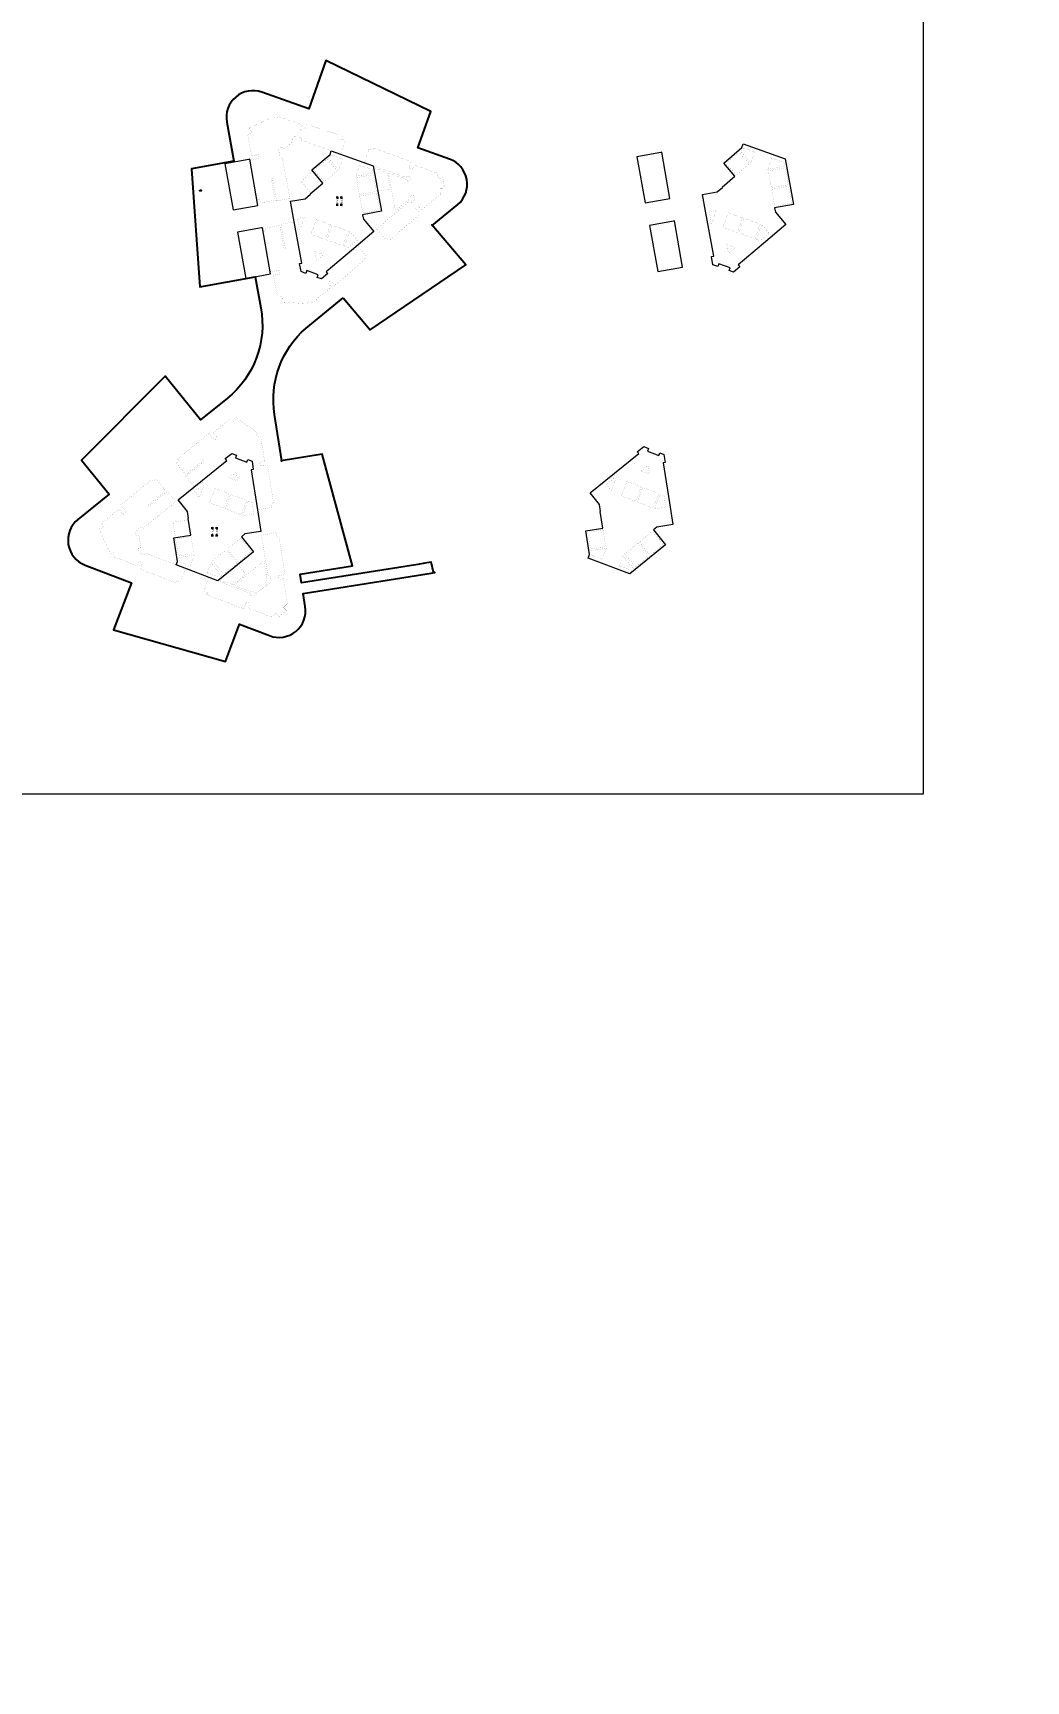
# Model space of a CAD drawing. Header units: metres. Extents: x 256329 to 886268, y -249371 to 355.
# Drawn here: x 286203.7 to 286360.1, y -1434.2 to -1174.6 of the extents above; entities that cross this region are included whole.
import ezdxf

# ---------------------------------------------------------------- set-up
doc = ezdxf.new("R2010")
doc.units = ezdxf.units.M
doc.header["$MEASUREMENT"] = 0
doc.header["$PDMODE"] = 35
doc.linetypes.add('DASHED', pattern=[0.75, 0.5, -0.25])
doc.layers.get('0').update_dxf_attribs({"lineweight": 18})
doc.layers.get('Defpoints').update_dxf_attribs({"lineweight": 20})
doc.layers.add('A-AREA-BUILT UP', color=30, linetype='Continuous', lineweight=0, plot=False)
doc.layers.add('A-AREA-BUP DUCTS', color=114, linetype='Continuous', lineweight=0, plot=False)
doc.layers.add('BLK_2_FLR_4_BLT_UP_AREA', color=7, linetype='Continuous', true_color=0x995f4c)
doc.layers.add('BLK_2_FLR_4_BLT_UP_AREA_DEDUCT', color=14, linetype='DASHED', lineweight=9)
doc.layers.add('BLK_2_FLR_4_EXIT_WIDTH_STAIR', color=7, linetype='Continuous', lineweight=0)
doc.layers.add('BLK_2_FLR_4_CARPET_AREA', color=34, linetype='Continuous')
doc.styles.get("Standard").update_dxf_attribs({"font": 'arial.ttf'})
doc.dimstyles.new('METRIC DIM', dxfattribs={"dimtxt": 0.23, "dimasz": 0.18, "dimexe": 0.1, "dimexo": 0.1, "dimgap": 0.09, "dimtad": 0, "dimzin": 0, "dimdsep": 46, "dimtxsty": 'Standard', "dimblk": 'OBLIQUE', "dimcen": 0, "dimdle": 0.1, "dimclrd": 147, "dimclre": 147, "dimclrt": 7, "dimadec": 0, "dimazin": 0, "dimtfac": 1, "dimtofl": 0, "dimtmove": 0, "dimatfit": 2, "dimfxl": 0.125, "dimtolj": 1, "dimtzin": 0, "dimarcsym": 0})

# ---------------------------------------------------------------- blocks, each defined once
blk = doc.blocks.new('_Oblique')
at = {"color": 0, "linetype": 'ByBlock', "lineweight": -2}
blk.add_line((-0.5, -0.5), (0.5, 0.5), dxfattribs=at)
blk = doc.blocks.new('*D1429')
at = {"layer": 'BLK_2_FLR_4_EXIT_WIDTH_STAIR', "color": 147, "lineweight": -2, "transparency": 16777216}
for p, q in [((286232.414045, -1252.582674), (286232.721108, -1252.582674)), ((286232.621108, -1252.482674), (286232.621108, -1252.805974)), ((286232.621108, -1253.884274), (286232.621108, -1253.560974)), ((286232.414045, -1253.784274), (286232.721108, -1253.784274))]:
    blk.add_line(p, q, dxfattribs=at)
at = {"layer": 'Defpoints', "color": 0, "transparency": 16777216}
for p in [(286232.314045, -1252.582674), (286232.314045, -1253.784274), (286232.621108, -1253.784274)]:
    blk.add_point(p, dxfattribs=at)
at = {"layer": 'BLK_2_FLR_4_EXIT_WIDTH_STAIR', "color": 147, "lineweight": -2, "transparency": 16777216, "xscale": 0.18, "yscale": 0.18, "zscale": 0.18}
for p, rotation in [((286232.621108, -1252.582674), 90), ((286232.621108, -1253.784274), 270)]:
    blk.add_blockref('_Oblique', p, dxfattribs=dict(at, rotation=rotation))
at = {"layer": 'BLK_2_FLR_4_EXIT_WIDTH_STAIR', "color": 7, "transparency": 16777216, "insert": (286232.621108, -1253.183474), "char_height": 0.23, "attachment_point": 5, "rotation": 90}
blk.add_mtext('\\A1;1.20', dxfattribs=at)
blk = doc.blocks.new('*D1430')
at = {"layer": 'BLK_2_FLR_4_EXIT_WIDTH_STAIR', "color": 147, "lineweight": -2, "transparency": 16777216}
for p, q in [((286231.753099, -1252.582674), (286232.060163, -1252.582674)), ((286231.960163, -1252.482674), (286231.960163, -1252.805974)), ((286231.960163, -1253.884274), (286231.960163, -1253.560974)), ((286231.753099, -1253.784274), (286232.060163, -1253.784274))]:
    blk.add_line(p, q, dxfattribs=at)
at = {"layer": 'Defpoints', "color": 0, "transparency": 16777216}
for p in [(286231.653099, -1252.582674), (286231.653099, -1253.784274), (286231.960163, -1253.784274)]:
    blk.add_point(p, dxfattribs=at)
at = {"layer": 'BLK_2_FLR_4_EXIT_WIDTH_STAIR', "color": 147, "lineweight": -2, "transparency": 16777216, "xscale": 0.18, "yscale": 0.18, "zscale": 0.18}
for p, rotation in [((286231.960163, -1252.582674), 90), ((286231.960163, -1253.784274), 270)]:
    blk.add_blockref('_Oblique', p, dxfattribs=dict(at, rotation=rotation))
at = {"layer": 'BLK_2_FLR_4_EXIT_WIDTH_STAIR', "color": 7, "transparency": 16777216, "insert": (286231.960163, -1253.183474), "char_height": 0.23, "attachment_point": 5, "rotation": 90}
blk.add_mtext('\\A1;1.20', dxfattribs=at)
blk = doc.blocks.new('*D1431')
at = {"layer": 'BLK_2_FLR_4_EXIT_WIDTH_STAIR', "color": 147, "lineweight": -2, "transparency": 16777216}
for p, q in [((286252.063679, -1200.506812), (286252.370742, -1200.506812)), ((286252.063679, -1201.708412), (286252.370742, -1201.708412)), ((286252.270742, -1200.406812), (286252.270742, -1200.730112)), ((286252.270742, -1201.808412), (286252.270742, -1201.485112))]:
    blk.add_line(p, q, dxfattribs=at)
at = {"layer": 'Defpoints', "color": 0, "transparency": 16777216}
for p in [(286251.963679, -1200.506812), (286251.963679, -1201.708412), (286252.270742, -1201.708412)]:
    blk.add_point(p, dxfattribs=at)
at = {"layer": 'BLK_2_FLR_4_EXIT_WIDTH_STAIR', "color": 147, "lineweight": -2, "transparency": 16777216, "xscale": 0.18, "yscale": 0.18, "zscale": 0.18}
for p, rotation in [((286252.270742, -1200.506812), 90), ((286252.270742, -1201.708412), 270)]:
    blk.add_blockref('_Oblique', p, dxfattribs=dict(at, rotation=rotation))
at = {"layer": 'BLK_2_FLR_4_EXIT_WIDTH_STAIR', "color": 7, "transparency": 16777216, "insert": (286252.270742, -1201.107612), "char_height": 0.23, "attachment_point": 5, "rotation": 90}
blk.add_mtext('\\A1;1.20', dxfattribs=at)
blk = doc.blocks.new('*D1432')
at = {"layer": 'BLK_2_FLR_4_EXIT_WIDTH_STAIR', "color": 147, "lineweight": -2, "transparency": 16777216}
for p, q in [((286251.402733, -1200.506812), (286251.709796, -1200.506812)), ((286251.402733, -1201.708412), (286251.709796, -1201.708412)), ((286251.609796, -1200.406812), (286251.609796, -1200.730112)), ((286251.609796, -1201.808412), (286251.609796, -1201.485112))]:
    blk.add_line(p, q, dxfattribs=at)
at = {"layer": 'Defpoints', "color": 0, "transparency": 16777216}
for p in [(286251.302733, -1200.506812), (286251.302733, -1201.708412), (286251.609796, -1201.708412)]:
    blk.add_point(p, dxfattribs=at)
at = {"layer": 'BLK_2_FLR_4_EXIT_WIDTH_STAIR', "color": 147, "lineweight": -2, "transparency": 16777216, "xscale": 0.18, "yscale": 0.18, "zscale": 0.18}
for p, rotation in [((286251.609796, -1200.506812), 90), ((286251.609796, -1201.708412), 270)]:
    blk.add_blockref('_Oblique', p, dxfattribs=dict(at, rotation=rotation))
at = {"layer": 'BLK_2_FLR_4_EXIT_WIDTH_STAIR', "color": 7, "transparency": 16777216, "insert": (286251.609796, -1201.107612), "char_height": 0.23, "attachment_point": 5, "rotation": 90}
blk.add_mtext('\\A1;1.20', dxfattribs=at)

msp = doc.modelspace()

# ---------------------------------------------------------------- linework, layer by layer
at = {"color": 6, "ltscale": 0.05, "elevation": -101.239328}
msp.add_lwpolyline([(286033.439834, -1045.515408), (286343.860975, -1045.515408), (286343.860975, -1294.520849), (286033.439834, -1294.520849)], close=True, dxfattribs=at)
at = {"layer": 'A-AREA-BUILT UP'}
for points, elevation in [([(286249.342933, -1198.259989), (286247.594369, -1196.202679), (286250.454438, -1193.754285), (286250.656981, -1193.18659), (286257.264228, -1195.546815), (286258.571799, -1202.698277), (286255.593356, -1203.245176), (286255.708143, -1203.932972), (286257.359501, -1205.875621), (286253.838793, -1208.870057), (286249.867101, -1212.243832), (286250.10288, -1212.521423), (286249.112193, -1213.36289), (286248.453095, -1213.128427), (286248.604501, -1212.704662), (286246.790954, -1212.055683), (286246.638774, -1212.480943), (286245.886053, -1212.211582), (286245.651335, -1210.933006), (286245.998956, -1210.875544), (286244.701256, -1203.794122), (286244.212518, -1201.137364), (286246.543523, -1200.744288), (286247.375225, -1200.036721), (286247.323745, -1199.976151)], -202.281922), ([(286302.578598, -1193.448382), (286298.787859, -1194.132015), (286300.100965, -1201.400835), (286303.97403, -1200.690836), (286302.728177, -1193.421407)], 98.83689), ([(286314.236044, -1197.176288), (286312.487481, -1195.118978), (286315.347549, -1192.670585), (286315.550093, -1192.102889), (286322.15734, -1194.463114), (286323.464911, -1201.614576), (286320.486468, -1202.161475), (286320.601255, -1202.849272), (286322.252613, -1204.79192), (286318.731905, -1207.786356), (286314.760212, -1211.160131), (286314.995992, -1211.437723), (286314.005305, -1212.279189), (286313.346207, -1212.044726), (286313.497613, -1211.620961), (286311.684066, -1210.971982), (286311.531886, -1211.397243), (286310.779165, -1211.127881), (286310.544447, -1209.849306), (286310.892068, -1209.791843), (286309.594368, -1202.710422), (286309.10563, -1200.053663), (286311.436635, -1199.660587), (286312.268337, -1198.95302), (286312.216857, -1198.89245)], -2.369677), ([(286237.685486, -1194.532083), (286233.894748, -1195.215715), (286235.207853, -1202.484535), (286239.080918, -1201.774537), (286237.835065, -1194.505107)], -101.075355), ([(286304.560104, -1204.243029), (286300.769365, -1204.926662), (286302.086069, -1212.215399), (286305.955535, -1211.485483), (286304.709683, -1204.216054)], 199.976403), ([(286239.666992, -1205.32673), (286235.876253, -1206.010362), (286237.192957, -1213.299099), (286241.062424, -1212.569184), (286239.816571, -1205.299754)], 0.064158), ([(286299.860053, -1239.765434), (286300.607925, -1240.051201), (286300.446485, -1240.47367), (286302.245085, -1241.160926), (286302.405709, -1240.74056), (286303.059599, -1240.990416), (286303.265298, -1242.274039), (286302.907987, -1242.331114), (286303.914524, -1248.634432), (286304.461413, -1252.056123), (286301.940552, -1252.443696), (286301.397596, -1252.884732), (286303.314277, -1255.244346), (286297.671887, -1259.82636), (286291.131133, -1257.326524), (286291.345338, -1256.766064), (286290.748353, -1253.03306), (286293.415684, -1252.616794), (286292.997467, -1249.999093), (286293.07645, -1249.986501), (286292.907295, -1248.912127), (286292.670468, -1248.628652), (286291.41043, -1247.076135), (286299.077689, -1240.857215), (286298.850224, -1240.586641)], 98.765998), ([(286234.966941, -1240.849135), (286235.714814, -1241.134902), (286235.553373, -1241.557371), (286237.351973, -1242.244627), (286237.512597, -1241.824261), (286238.166487, -1242.074116), (286238.372186, -1243.357739), (286238.014875, -1243.414814), (286239.021412, -1249.718132), (286239.568301, -1253.139824), (286237.047441, -1253.527397), (286236.504484, -1253.968432), (286238.421165, -1256.328046), (286232.778775, -1260.910061), (286226.238021, -1258.410225), (286226.452226, -1257.849764), (286225.855241, -1254.11676), (286228.522572, -1253.700494), (286228.104355, -1251.082794), (286228.183338, -1251.070201), (286228.014183, -1249.995827), (286227.777357, -1249.712352), (286226.517319, -1248.159836), (286234.184577, -1241.940916), (286233.957112, -1241.670342)], -202.449733)]:
    msp.add_lwpolyline(points, close=True, dxfattribs=dict(at, elevation=elevation))
at = {"layer": 'A-AREA-BUP DUCTS', "const_width": 0.01}
for points, elevation in [([(286314.895661, -1193.399002), (286316.474903, -1195.257093), (286314.418116, -1197.005212), (286312.840791, -1195.148418)], -2.288211), ([(286317.339857, -1193.379133), (286316.709864, -1195.145894), (286315.081813, -1193.233839), (286315.652246, -1192.769011)], -202.505803), ([(286320.030161, -1194.339532), (286319.401947, -1196.105493), (286322.113318, -1195.609748), (286322.010507, -1195.047449)], -202.505803), ([(286322.158373, -1195.853482), (286322.643241, -1198.508171), (286319.973555, -1198.997714), (286319.487939, -1196.341744)], -2.288211), ([(286322.688704, -1198.754003), (286320.019715, -1199.243418), (286320.503907, -1201.903979), (286323.173822, -1201.410064)], -2.288211), ([(286311.311396, -1202.552347), (286310.2068, -1202.75071), (286310.481871, -1204.235426), (286310.139581, -1204.309304), (286310.194739, -1204.578988), (286310.540764, -1204.697809)], -303.826214), ([(286315.431317, -1203.743235), (286313.16618, -1202.950738), (286312.349625, -1205.239831), (286314.606268, -1206.056955)], -2.288211), ([(286315.66697, -1203.826708), (286318.210017, -1204.733853), (286317.389679, -1207.033551), (286314.847926, -1206.122781)], -2.288211), ([(286318.244863, -1207.347311), (286317.623175, -1207.125677), (286318.466426, -1204.760344), (286319.65674, -1206.148086)], -303.647188), ([(286312.956753, -1207.957097), (286314.325929, -1208.445214), (286313.218468, -1209.387013), (286312.956753, -1207.957097)], 98.804676), ([(286299.452934, -1243.592705), (286300.810599, -1244.11198), (286300.581432, -1242.676383)], 98.762035), ([(286295.581262, -1244.515605), (286295.162792, -1244.35554), (286294.932901, -1244.542566), (286295.153728, -1244.806406), (286293.984851, -1245.770316), (286294.747698, -1246.695376)], -303.826214), ([(286297.227876, -1245.260284), (286299.469327, -1246.116864), (286298.59518, -1248.402356), (286296.36094, -1247.525648)], -303.451935), ([(286299.712821, -1246.211246), (286302.234452, -1247.175049), (286301.360305, -1249.460541), (286298.845885, -1248.476611)], -303.576706), ([(286302.456797, -1247.260277), (286303.075182, -1247.496795), (286303.365947, -1249.31796), (286301.563854, -1249.599634)], -303.900273), ([(286293.880683, -1255.526969), (286291.46147, -1255.91516), (286291.035602, -1253.248958), (286293.454775, -1252.863719)], -202.569206), ([(286302.945714, -1255.19077), (286301.265915, -1253.12278), (286299.170821, -1254.825102), (286300.860607, -1256.893131)], -303.815841), ([(286293.97555, -1255.766899), (286291.502624, -1256.166434), (286291.614406, -1256.871341), (286293.308851, -1257.510255)], -303.900273), ([(286298.978593, -1254.953606), (286296.877859, -1256.669089), (286298.575692, -1258.77212), (286300.667821, -1257.065359)], -202.569206), ([(286296.584189, -1256.941976), (286295.983026, -1258.541708), (286297.938877, -1259.285745), (286298.268099, -1259.014817)], -303.900273)]:
    msp.add_lwpolyline(points, close=True, dxfattribs=dict(at, elevation=elevation))
at = {"layer": 'BLK_2_FLR_4_BLT_UP_AREA', "color": 14, "elevation": -402.455059}
msp.add_lwpolyline([(286252.513398, -1216.349233), (286256.780354, -1221.370297), (286271.845413, -1211.160942), (286266.483266, -1204.851975), (286266.547839, -1204.92795), (286270.58418, -1201.642049, 0.577817), (286269.278034, -1194.482665), (286264.273431, -1192.69695), (286266.317228, -1186.969055), (286249.809563, -1178.983905), (286247.102831, -1186.569271), (286239.730574, -1183.949303, 0.577156), (286234.193173, -1188.665164), (286235.317642, -1194.790568), (286228.62564, -1196.01905), (286229.949951, -1214.628653), (286238.665814, -1213.029319), (286239.558795, -1217.89372, -0.274386), (286234.286221, -1232.158914), (286230.044571, -1235.570104), (286224.477897, -1228.702563), (286211.301864, -1241.893159), (286215.647969, -1247.266971), (286210.734883, -1251.24949, 0.577483), (286211.877962, -1258.434583), (286219.180898, -1261.230667), (286216.34159, -1268.646497), (286233.966463, -1273.601646), (286236.20719, -1267.748918), (286240.898621, -1269.545011, 0.577446), (286246.5478, -1264.960741), (286246.222436, -1262.903966), (286266.408733, -1259.710668), (286266.968741, -1259.615582), (286266.762223, -1259.533426), (286266.402961, -1257.974282), (286265.40833, -1258.141934), (286264.269838, -1258.316864), (286245.952325, -1261.229432), (286245.734216, -1259.857715), (286253.990267, -1258.538694), (286249.193685, -1240.985767), (286242.783448, -1242.007458), (286242.882201, -1241.991719), (286241.71984, -1234.708243, -0.259263), (286246.672492, -1221.102585)], format="xyb", close=True, dxfattribs=at)
at = {"layer": 'BLK_2_FLR_4_BLT_UP_AREA_DEDUCT', "color": 14, "linetype": 'ByBlock', "const_width": 0.01}
for points, elevation in [([(286242.401291, -1187.79655), (286246.095377, -1189.114652), (286245.826776, -1189.867666), (286246.392092, -1190.068702), (286246.780058, -1188.987667), (286252.441538, -1190.913067), (286252.287883, -1191.336927), (286252.899855, -1191.555312), (286252.118223, -1193.707935), (286245.858052, -1191.474417), (286245.957518, -1191.195631), (286244.921484, -1190.825992), (286244.387913, -1191.278986), (286244.679135, -1191.622261), (286243.174203, -1192.898989), (286242.89271, -1192.54921), (286242.36488, -1192.997541), (286242.596519, -1194.261533), (286242.94085, -1194.19879), (286244.133149, -1200.694015), (286242.040159, -1201.07823), (286241.354824, -1197.340522), (286241.158163, -1197.376624), (286241.817303, -1200.967249), (286239.476825, -1201.383507), (286239.386272, -1200.854776), (286238.937409, -1200.937176), (286237.860136, -1194.652186), (286239.234461, -1194.386616), (286239.133963, -1193.806693), (286238.095359, -1193.997442), (286237.482076, -1190.667703), (286238.140545, -1190.219639), (286237.696099, -1189.625566), (286241.543386, -1187.804341), (286241.899478, -1188.222967), (286242.401291, -1187.79655)], -202.786638), ([(286252.446746, -1194.462833), (286251.816752, -1196.229595), (286250.188702, -1194.31754), (286250.759135, -1193.852711)], -503.721534), ([(286259.321119, -1207.266403), (286257.811833, -1205.490751), (286262.771958, -1201.277211), (286263.010526, -1201.558049), (286263.772783, -1200.910524), (286263.634313, -1200.152822), (286263.044088, -1200.260686), (286263.115982, -1200.654085), (286260.753705, -1202.66211), (286259.669377, -1196.742033), (286259.655267, -1196.66497), (286262.577846, -1197.709428), (286262.634694, -1198.020501), (286263.219922, -1197.885292), (286263.116164, -1197.317533), (286262.525675, -1197.106857), (286262.424865, -1197.389412), (286255.854768, -1195.043569), (286256.622746, -1192.883695), (286257.23656, -1193.102438), (286257.356759, -1192.765262), (286263.254652, -1194.8678), (286262.867173, -1195.949668), (286263.433672, -1196.151803), (286263.702273, -1195.398789), (286267.27512, -1196.673631), (286267.600978, -1197.595006), (286268.223632, -1197.375247), (286268.482941, -1199.042968), (286267.853284, -1199.07674), (286267.918473, -1199.962112), (286264.897878, -1202.529942), (286264.378955, -1201.91875), (286263.923191, -1202.309506), (286264.648524, -1203.157582), (286259.961127, -1207.166566), (286259.740186, -1206.910201)], -202.374966), ([(286247.75497, -1196.394278), (286249.332896, -1198.25082), (286247.514277, -1199.812293), (286247.476035, -1199.841773), (286245.894167, -1197.97542)], -303.585408), ([(286250.00255, -1194.482702), (286251.581791, -1196.340793), (286249.525004, -1198.088913), (286247.947679, -1196.232119)], -303.503942), ([(286255.137049, -1195.423233), (286254.508836, -1197.189194), (286257.220206, -1196.693448), (286257.117395, -1196.13115)], -503.721534), ([(286258.002799, -1199.549826), (286259.962632, -1199.18007), (286259.484802, -1196.60415), (286257.31658, -1195.830559)], -303.503942), ([(286257.265262, -1196.937183), (286257.75013, -1199.591872), (286255.080444, -1200.081414), (286254.594827, -1197.425444)], -303.503942), ([(286257.795592, -1199.837704), (286255.126603, -1200.327119), (286255.610795, -1202.987679), (286258.28071, -1202.493765)], -303.503942), ([(286254.725255, -1208.113671), (286256.234537, -1209.888933), (286255.814599, -1210.244108), (286255.895179, -1210.338927), (286251.230223, -1214.36321), (286250.594752, -1213.62657), (286250.142901, -1214.010348), (286250.661104, -1214.619621), (286247.732245, -1217.107241), (286247.007314, -1216.848599), (286246.811691, -1217.277584), (286242.868519, -1216.992718), (286242.935882, -1216.2121), (286242.152673, -1216.026114), (286241.563704, -1212.77628), (286242.587016, -1212.588339), (286242.485759, -1211.997205), (286241.097578, -1212.252149), (286239.950414, -1205.986708), (286240.30984, -1205.920727), (286240.213081, -1205.379298), (286242.546992, -1204.946895), (286243.20767, -1208.545905), (286243.404427, -1208.509786), (286242.718486, -1204.766804), (286244.807394, -1204.38399), (286245.998956, -1210.875544), (286245.651335, -1210.933006), (286245.886053, -1212.211582), (286246.638774, -1212.480943), (286246.7907, -1212.056616), (286248.604211, -1212.703625), (286248.453095, -1213.128427), (286249.112193, -1213.36289), (286250.103019, -1212.521305), (286249.867227, -1212.243725)], -202.281922), ([(286246.418284, -1203.636048), (286245.313688, -1203.834411), (286245.588759, -1205.319127), (286245.24647, -1205.393005), (286245.301627, -1205.662688), (286245.647652, -1205.78151)], -605.041946), ([(286250.538205, -1204.826935), (286248.273068, -1204.034439), (286247.456513, -1206.323532), (286249.713156, -1207.140656)], -303.503942), ([(286250.773858, -1204.910409), (286253.316905, -1205.817553), (286252.496568, -1208.117252), (286249.954814, -1207.206482)], -303.503942), ([(286253.351751, -1208.431012), (286252.730063, -1208.209378), (286253.573314, -1205.844045), (286254.763629, -1207.231786)], -604.86292), ([(286248.063641, -1209.040797), (286249.432817, -1209.528914), (286248.325356, -1210.470713), (286248.063641, -1209.040797)], -202.411055), ([(286239.021345, -1249.718143), (286241.322616, -1249.350668), (286241.235888, -1248.807548), (286241.574334, -1248.753457), (286240.59668, -1242.652077), (286239.467495, -1242.832891), (286239.3751, -1242.241891), (286240.161983, -1242.114065), (286239.552945, -1238.31778), (286238.833728, -1238.044236), (286238.998699, -1237.608604), (286235.720052, -1235.183954), (286235.32736, -1235.879943), (286234.611409, -1235.512235), (286232.047086, -1237.593058), (286232.708563, -1238.408489), (286232.243407, -1238.786885), (286231.373784, -1237.714863), (286226.407707, -1241.71503), (286226.654352, -1242.000529), (286226.218866, -1242.3555), (286227.714211, -1244.200243), (286230.553745, -1241.898523), (286230.685595, -1242.049157), (286227.723962, -1244.452848), (286229.058613, -1246.097296), (286234.182668, -1241.938561), (286233.961939, -1241.666427), (286234.966941, -1240.849135), (286235.714008, -1241.137009), (286235.553384, -1241.557375), (286237.351973, -1242.244627), (286237.512597, -1241.824261), (286238.166487, -1242.074116), (286238.371543, -1243.357842), (286238.014875, -1243.414814)], -202.449733), ([(286221.4721, -1256.58872), (286227.674736, -1258.959329), (286226.866062, -1261.10845), (286226.255942, -1260.879768), (286226.127209, -1261.216346), (286220.556845, -1259.085983), (286220.966524, -1258.011969), (286220.40627, -1257.797795), (286220.121262, -1258.544973), (286216.458868, -1257.144915), (286216.354595, -1256.494393), (286215.818153, -1256.580157), (286214.090877, -1252.719188), (286214.800869, -1252.526111), (286214.591532, -1251.75739), (286217.220284, -1249.624286), (286217.881699, -1250.43964), (286218.347316, -1250.061814), (286217.465675, -1248.974974), (286222.411627, -1244.962828), (286222.644825, -1245.250511), (286223.072009, -1244.904233), (286224.567706, -1246.751319), (286221.732708, -1249.049931), (286221.858615, -1249.205257), (286224.81246, -1246.811357), (286226.148143, -1248.459462), (286221.017809, -1252.623293), (286220.797248, -1252.351535), (286219.799474, -1253.161338), (286219.909051, -1253.84515), (286220.353381, -1253.77395), (286220.66379, -1255.711079), (286220.219458, -1255.78228), (286220.330214, -1256.473462), (286221.357726, -1256.866171)], -101.239328), ([(286230.68815, -1245.599305), (286230.26968, -1245.439241), (286230.039789, -1245.626267), (286230.260616, -1245.890107), (286229.091739, -1246.854016), (286229.854586, -1247.779076)], -605.041946), ([(286234.559822, -1244.676405), (286235.917487, -1245.195681), (286235.68832, -1243.760084)], -202.453696), ([(286232.334764, -1246.343984), (286234.576215, -1247.200564), (286233.702068, -1249.486056), (286231.467828, -1248.609349)], -604.667666), ([(286234.819709, -1247.294947), (286237.34134, -1248.25875), (286236.467193, -1250.544241), (286233.952773, -1249.560311)], -604.792437), ([(286237.563685, -1248.343977), (286238.18207, -1248.580495), (286238.472836, -1250.401661), (286236.670742, -1250.683334)], -605.116004), ([(286228.140803, -1251.307741), (286225.720297, -1251.69483), (286226.100513, -1254.078483), (286228.522572, -1253.700494)], -503.83086), ([(286230.556039, -1262.524643), (286231.37777, -1260.374605), (286237.89611, -1262.867613), (286237.789587, -1263.146326), (286238.375219, -1263.370151), (286238.823333, -1263.00609), (286238.770833, -1262.924693), (286241.21007, -1261.067033), (286241.051901, -1260.079621), (286240.686163, -1260.138043), (286239.660557, -1253.717378), (286241.961606, -1253.350206), (286242.048271, -1253.893335), (286242.396243, -1253.837606), (286243.363595, -1259.919541), (286242.237747, -1260.101672), (286242.327922, -1260.693705), (286243.1222, -1260.565812), (286243.750551, -1264.48247), (286243.125823, -1265.113431), (286243.573004, -1265.556517), (286242.294634, -1266.656482), (286241.956661, -1266.088943), (286241.118392, -1266.573119), (286237.576197, -1265.21901), (286237.858885, -1264.470946), (286237.300951, -1264.257659), (286236.890442, -1265.331355), (286231.035062, -1263.092654), (286231.163499, -1262.757282)], -202.109872), ([(286228.987571, -1256.61067), (286226.568358, -1256.998861), (286226.14249, -1254.332658), (286228.561663, -1253.947419)], -503.784937), ([(286234.085482, -1256.037307), (286231.984748, -1257.752789), (286233.68258, -1259.85582), (286235.774709, -1258.14906)], -503.784937), ([(286238.052602, -1256.274471), (286236.372803, -1254.206481), (286234.277709, -1255.908803), (286235.967495, -1257.976831)], -605.031572), ([(286229.082438, -1256.8506), (286226.609512, -1257.250134), (286226.721294, -1257.955041), (286228.41574, -1258.593956)], -605.116004), ([(286231.691078, -1258.025676), (286231.089914, -1259.625408), (286233.045765, -1260.369446), (286233.374988, -1260.098517)], -605.116004), ([(286235.941303, -1258.349624), (286237.19006, -1259.904726), (286235.159811, -1261.553471), (286233.001864, -1260.729444)], -303.546583), ([(286240.580164, -1261.53922), (286240.233911, -1261.087038), (286240.546208, -1260.834583), (286240.054789, -1257.772792), (286235.32382, -1261.609756), (286238.220982, -1262.722401), (286238.473867, -1262.51695), (286238.770833, -1262.924693)], -402.734691)]:
    msp.add_lwpolyline(points, close=True, dxfattribs=dict(at, elevation=elevation))
at = {"layer": 'BLK_2_FLR_4_CARPET_AREA', "color": 14}
msp.add_lwpolyline([(286229.952006, -1199.367401), (286230.17235, -1199.367401), (286230.172866, -1199.506742), (286229.952523, -1199.506742)], close=True, dxfattribs=at)

# ---------------------------------------------------------------- dimensions: what is measured, and where the dimension line sits
at = {"layer": 'BLK_2_FLR_4_EXIT_WIDTH_STAIR', "color": 7}
for base, p1, p2, picture, middle in [((286251.609796, -1201.708412, -101.239328), (286251.302733, -1200.506812, -101.239328), (286251.302733, -1201.708412, -101.239328), '*D1432', (286251.609796, -1201.107612, -101.239328)), ((286252.270742, -1201.708412, -101.239328), (286251.963679, -1200.506812, -101.239328), (286251.963679, -1201.708412, -101.239328), '*D1431', (286252.270742, -1201.107612, -101.239328)), ((286231.960163, -1253.784274, -101.239328), (286231.653099, -1252.582674, -101.239328), (286231.653099, -1253.784274, -101.239328), '*D1430', (286231.960163, -1253.183474, -101.239328)), ((286232.621108, -1253.784274, -101.239328), (286232.314045, -1252.582674, -101.239328), (286232.314045, -1253.784274, -101.239328), '*D1429', (286232.621108, -1253.183474, -101.239328))]:
    dim = msp.add_linear_dim(base=base, p1=p1, p2=p2, angle=90, dimstyle='METRIC DIM', override={"dimfxl": 0.18}, dxfattribs=at)
    dim.commit()
    dim.dimension.update_dxf_attribs({"geometry": picture, "text_midpoint": middle})

doc.saveas('drawing.dxf')
